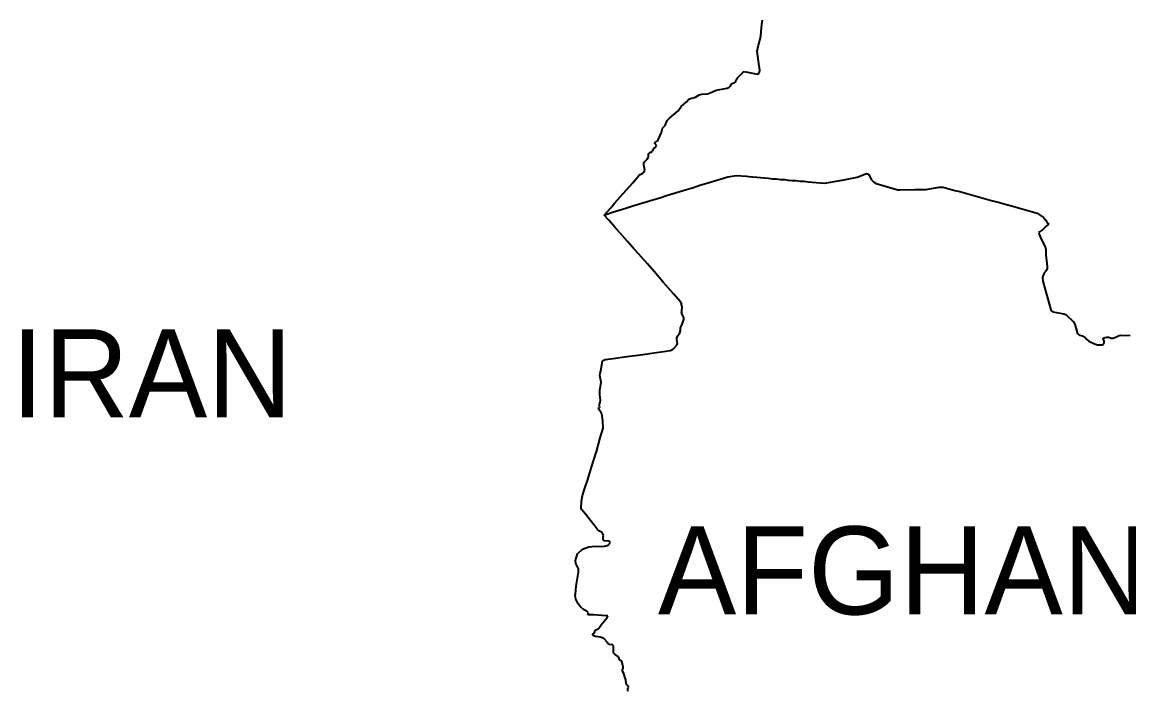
# Model space of a CAD drawing. Header units: metres. Extents: x 0 to 1325, y -1 to 773.
# Drawn here: x 860 to 910.3, y 251.6 to 282 of the extents above; entities that cross this region are included whole.
import ezdxf
from ezdxf.enums import TextEntityAlignment as Align

# ---------------------------------------------------------------- set-up
doc = ezdxf.new("R2010")
doc.units = ezdxf.units.M

msp = doc.modelspace()

# ---------------------------------------------------------------- linework, layer by layer
at = {"layer": 'SCORE'}
for points in [[(893.62, 281.868), (893.64, 282.058)], [(893.57, 281.308), (893.59, 281.538)], [(893.59, 281.538), (893.62, 281.868)], [(893.47, 280.928), (893.57, 281.308)], [(893.4, 280.648), (893.47, 280.928)], [(893.46, 280.198), (893.4, 280.648)], [(893.52, 279.788), (893.46, 280.198)], [(892.51, 279.428), (892.74, 279.668)], [(892.74, 279.668), (892.81, 279.718)], [(892.81, 279.718), (893.42, 279.598)], [(893.42, 279.598), (893.5, 279.648)], [(893.5, 279.648), (893.52, 279.788)], [(892.03, 278.958), (892.13, 279.008)], [(892.13, 279.008), (892.17, 279.058)], [(892.17, 279.058), (892.21, 279.108)], [(892.21, 279.108), (892.24, 279.158)], [(892.24, 279.158), (892.3, 279.188)], [(892.3, 279.188), (892.36, 279.208)], [(892.36, 279.208), (892.4, 279.238)], [(892.4, 279.238), (892.43, 279.278)], [(892.43, 279.278), (892.45, 279.348)], [(892.45, 279.348), (892.51, 279.428)], [(890.3, 278.468), (890.37, 278.498)], [(890.37, 278.498), (890.59, 278.558)], [(890.59, 278.558), (890.76, 278.658)], [(890.76, 278.658), (890.88, 278.688)], [(890.88, 278.688), (891.12, 278.708)], [(891.12, 278.708), (891.24, 278.738)], [(891.24, 278.738), (891.54, 278.868)], [(891.54, 278.868), (892.03, 278.958)], [(889.8, 277.938), (889.95, 278.128)], [(889.95, 278.128), (890.18, 278.338)], [(890.18, 278.338), (890.3, 278.468)], [(889.21, 277.268), (889.31, 277.488)], [(889.31, 277.488), (889.42, 277.608)], [(889.42, 277.608), (889.8, 277.938)], [(889.05, 276.948), (889.07, 277.028)], [(889.07, 277.028), (889.08, 277.088)], [(889.08, 277.088), (889.1, 277.148)], [(889.1, 277.148), (889.21, 277.268)], [(888.74, 276.488), (888.77, 276.508)], [(888.74, 276.468), (888.74, 276.488)], [(888.75, 276.448), (888.74, 276.468)], [(888.77, 276.508), (888.82, 276.538)], [(888.82, 276.538), (888.86, 276.568)], [(888.86, 276.568), (888.89, 276.608)], [(888.89, 276.608), (889.05, 276.948)], [(888.46, 275.948), (888.48, 275.998)], [(888.48, 275.998), (888.52, 276.038)], [(888.52, 276.038), (888.55, 276.048)], [(888.55, 276.048), (888.59, 276.058)], [(888.59, 276.058), (888.62, 276.078)], [(888.62, 276.078), (888.66, 276.138)], [(888.66, 276.138), (888.68, 276.198)], [(888.68, 276.198), (888.71, 276.258)], [(888.71, 276.258), (888.77, 276.288)], [(888.77, 276.418), (888.75, 276.448)], [(888.81, 276.388), (888.77, 276.418)], [(888.77, 276.288), (888.81, 276.308)], [(888.82, 276.348), (888.81, 276.388)], [(888.81, 276.308), (888.82, 276.348)], [(888.24, 275.538), (888.27, 275.618)], [(888.24, 275.458), (888.24, 275.538)], [(888.27, 275.618), (888.39, 275.738)], [(888.39, 275.738), (888.44, 275.808)], [(888.44, 275.808), (888.45, 275.848)], [(888.45, 275.848), (888.46, 275.948)], [(887.74, 274.658), (888.04, 275.008)], [(888.04, 275.008), (888.11, 275.058)], [(888.11, 275.058), (888.19, 275.088)], [(888.19, 275.088), (888.26, 275.138)], [(888.28, 275.318), (888.24, 275.458)], [(888.26, 275.138), (888.29, 275.238)], [(888.29, 275.238), (888.28, 275.318)], [(892.07, 274.928), (892.45, 274.998)], [(892.45, 274.998), (892.91, 274.958)], [(892.91, 274.958), (893.02, 274.948)], [(897.95, 274.918), (898.37, 275.088)], [(898.37, 275.088), (898.47, 275.048)], [(898.47, 275.048), (898.61, 274.798)], [(887.45, 274.338), (887.74, 274.658)], [(890.5, 274.448), (890.8, 274.548)], [(890.8, 274.548), (891.11, 274.638)], [(891.11, 274.638), (891.42, 274.728)], [(891.42, 274.728), (891.72, 274.828)], [(891.72, 274.828), (892.07, 274.928)], [(893.02, 274.948), (893.2, 274.938)], [(893.2, 274.938), (893.38, 274.918)], [(893.38, 274.918), (893.56, 274.898)], [(893.56, 274.898), (893.74, 274.888)], [(893.74, 274.888), (893.92, 274.868)], [(893.92, 274.868), (894.1, 274.848)], [(894.1, 274.848), (894.28, 274.838)], [(894.28, 274.838), (894.46, 274.818)], [(894.46, 274.818), (894.64, 274.808)], [(894.64, 274.808), (894.82, 274.788)], [(894.82, 274.788), (895, 274.768)], [(895, 274.768), (895.18, 274.758)], [(895.18, 274.758), (895.36, 274.738)], [(895.36, 274.738), (895.54, 274.728)], [(895.54, 274.728), (895.73, 274.708)], [(895.73, 274.708), (895.91, 274.688)], [(895.91, 274.688), (896.47, 274.638)], [(896.47, 274.638), (897.27, 274.788)], [(897.27, 274.788), (897.95, 274.918)], [(898.61, 274.798), (898.69, 274.698)], [(898.69, 274.698), (898.82, 274.628)], [(898.82, 274.628), (899.81, 274.348)], [(901.07, 274.358), (901.69, 274.468)], [(901.69, 274.468), (901.87, 274.468)], [(901.87, 274.468), (902.4, 274.318)], [(886.93, 273.748), (887.17, 274.018)], [(887.17, 274.018), (887.45, 274.338)], [(888.66, 273.888), (888.97, 273.978)], [(888.97, 273.978), (889.27, 274.078)], [(889.27, 274.078), (889.58, 274.168)], [(889.58, 274.168), (889.88, 274.258)], [(889.88, 274.258), (890.19, 274.358)], [(890.19, 274.358), (890.5, 274.448)], [(899.81, 274.348), (899.89, 274.348)], [(899.89, 274.348), (900.57, 274.358)], [(900.57, 274.358), (901.07, 274.358)], [(902.4, 274.318), (902.62, 274.258)], [(902.62, 274.258), (902.83, 274.198)], [(902.83, 274.198), (903.05, 274.138)], [(903.05, 274.138), (903.26, 274.088)], [(903.26, 274.088), (903.47, 274.028)], [(903.47, 274.028), (903.69, 273.968)], [(903.69, 273.968), (903.9, 273.908)], [(886.44, 273.188), (886.74, 273.528)], [(886.74, 273.528), (886.93, 273.748)], [(887.13, 273.418), (887.43, 273.508)], [(887.43, 273.508), (887.74, 273.608)], [(887.74, 273.608), (888.05, 273.698)], [(888.05, 273.698), (888.35, 273.788)], [(888.35, 273.788), (888.66, 273.888)], [(903.9, 273.908), (904.11, 273.848)], [(904.11, 273.848), (904.33, 273.788)], [(904.33, 273.788), (904.54, 273.728)], [(904.54, 273.728), (904.75, 273.668)], [(904.75, 273.668), (904.97, 273.608)], [(904.97, 273.608), (905.18, 273.548)], [(905.18, 273.548), (905.4, 273.488)], [(905.4, 273.488), (905.61, 273.428)], [(886.44, 273.188), (886.56, 273.238)], [(886.65, 272.958), (886.44, 273.188)], [(886.56, 273.238), (886.82, 273.318)], [(886.93, 272.638), (886.65, 272.958)], [(886.82, 273.318), (887.13, 273.418)], [(905.61, 273.428), (905.82, 273.368)], [(905.82, 273.368), (906.14, 273.278)], [(906.14, 273.278), (906.43, 273.078)], [(906.43, 273.078), (906.53, 272.958)], [(906.53, 272.958), (906.6, 272.838)], [(887.5, 271.998), (886.93, 272.638)], [(906.25, 272.438), (906.22, 272.388)], [(906.38, 272.528), (906.25, 272.438)], [(906.53, 272.668), (906.38, 272.528)], [(906.64, 272.758), (906.53, 272.668)], [(906.6, 272.838), (906.63, 272.818)], [(906.63, 272.818), (906.66, 272.808)], [(906.67, 272.798), (906.64, 272.758)], [(906.66, 272.808), (906.67, 272.798)], [(887.81, 271.648), (887.5, 271.998)], [(906.22, 272.388), (906.23, 272.318)], [(906.23, 272.318), (906.29, 272.168)], [(906.29, 272.168), (906.52, 271.708)], [(888.02, 271.418), (887.81, 271.648)], [(906.52, 271.708), (906.54, 271.628)], [(906.54, 271.628), (906.53, 271.388)], [(888.41, 270.968), (888.02, 271.418)], [(888.71, 270.628), (888.41, 270.968)], [(906.53, 271.388), (906.6, 270.858)], [(889.13, 270.138), (888.71, 270.628)], [(906.45, 270.528), (906.39, 270.368)], [(906.54, 270.638), (906.45, 270.528)], [(906.57, 270.688), (906.54, 270.638)], [(906.59, 270.768), (906.57, 270.688)], [(906.6, 270.858), (906.59, 270.768)], [(889.6, 269.608), (889.13, 270.138)], [(906.39, 270.368), (906.4, 270.188)], [(906.4, 270.188), (906.76, 268.888)], [(889.9, 269.258), (889.6, 269.608)], [(889.97, 269.198), (889.9, 269.258)], [(889.95, 269.168), (889.96, 269.178)], [(889.96, 269.098), (889.95, 269.168)], [(889.96, 269.178), (889.97, 269.198)], [(889.97, 269.068), (889.96, 269.098)], [(889.99, 269.058), (889.97, 269.068)], [(889.97, 268.778), (889.99, 269.058)], [(889.96, 268.738), (889.97, 268.778)], [(890.03, 268.598), (889.96, 268.738)], [(890.06, 268.518), (890.03, 268.598)], [(890.04, 268.358), (890.06, 268.438)], [(890.06, 268.438), (890.06, 268.518)], [(906.76, 268.888), (906.8, 268.838)], [(906.8, 268.838), (906.86, 268.798)], [(906.86, 268.798), (907.36, 268.708)], [(907.36, 268.708), (907.44, 268.668)], [(907.44, 268.668), (907.79, 268.338)], [(889.88, 267.838), (889.91, 267.938)], [(889.91, 267.938), (889.92, 268.058)], [(889.92, 268.058), (889.93, 268.098)], [(889.93, 268.098), (889.99, 268.228)], [(889.99, 268.228), (890.04, 268.358)], [(907.79, 268.338), (907.86, 268.238)], [(907.86, 268.238), (907.98, 267.788)], [(889.75, 267.608), (889.78, 267.688)], [(889.75, 267.528), (889.75, 267.608)], [(889.77, 267.348), (889.75, 267.528)], [(889.78, 267.688), (889.88, 267.838)], [(907.98, 267.788), (908.07, 267.728)], [(908.07, 267.728), (908.21, 267.708)], [(908.21, 267.708), (908.31, 267.638)], [(908.31, 267.638), (908.39, 267.548)], [(908.39, 267.548), (908.5, 267.458)], [(908.5, 267.458), (908.75, 267.338)], [(909.15, 267.588), (909.18, 267.608)], [(909.15, 267.548), (909.15, 267.588)], [(909.16, 267.528), (909.15, 267.548)], [(909.18, 267.498), (909.16, 267.528)], [(909.18, 267.608), (909.23, 267.618)], [(909.19, 267.468), (909.18, 267.498)], [(909.19, 267.378), (909.19, 267.468)], [(909.23, 267.618), (909.31, 267.638)], [(909.31, 267.638), (909.39, 267.638)], [(909.39, 267.638), (909.53, 267.598)], [(909.53, 267.598), (909.6, 267.598)], [(909.6, 267.598), (909.67, 267.618)], [(909.67, 267.618), (909.81, 267.688)], [(909.81, 267.688), (909.88, 267.718)], [(909.88, 267.718), (909.94, 267.728)], [(909.94, 267.728), (910.14, 267.718)], [(910.14, 267.718), (910.37, 267.738)], [(888.1, 266.838), (888.82, 266.938)], [(888.82, 266.938), (889.25, 266.998)], [(889.25, 266.998), (889.45, 267.028)], [(889.45, 267.028), (889.54, 267.058)], [(889.54, 267.058), (889.61, 267.118)], [(889.61, 267.118), (889.75, 267.278)], [(889.75, 267.278), (889.77, 267.348)], [(908.75, 267.338), (908.89, 267.298)], [(908.89, 267.298), (909.1, 267.298)], [(909.1, 267.298), (909.16, 267.318)], [(909.16, 267.318), (909.19, 267.378)], [(886.31, 266.188), (886.36, 266.568)], [(886.36, 266.568), (886.48, 266.618)], [(886.48, 266.618), (886.85, 266.668)], [(886.85, 266.668), (887.47, 266.758)], [(887.47, 266.758), (888.1, 266.838)], [(886.25, 265.898), (886.26, 265.988)], [(886.3, 265.598), (886.25, 265.898)], [(886.26, 265.988), (886.31, 266.188)], [(886.25, 265.218), (886.3, 265.598)], [(886.24, 265.018), (886.25, 265.218)], [(886.27, 264.768), (886.24, 265.018)], [(886.19, 264.398), (886.2, 264.428)], [(886.21, 264.338), (886.19, 264.398)], [(886.2, 264.428), (886.23, 264.438)], [(886.22, 264.558), (886.23, 264.598)], [(886.25, 264.468), (886.22, 264.558)], [(886.23, 264.598), (886.24, 264.638)], [(886.23, 264.438), (886.25, 264.468)], [(886.24, 264.638), (886.26, 264.678)], [(886.26, 264.678), (886.27, 264.768)], [(886.31, 264.218), (886.21, 264.338)], [(886.33, 264.148), (886.31, 264.218)], [(886.38, 263.828), (886.33, 264.148)], [(886.26, 263.058), (886.39, 263.498)], [(886.39, 263.498), (886.38, 263.828)], [(886.1, 262.488), (886.26, 263.058)], [(885.95, 262.018), (886.1, 262.488)], [(885.82, 261.578), (885.95, 262.018)], [(885.69, 261.168), (885.82, 261.578)], [(885.56, 260.778), (885.69, 261.168)], [(885.41, 260.178), (885.46, 260.438)], [(885.46, 260.438), (885.56, 260.778)], [(885.4, 259.848), (885.41, 260.178)], [(885.42, 259.788), (885.4, 259.848)], [(885.6, 259.568), (885.42, 259.788)], [(885.8, 259.318), (885.6, 259.568)], [(885.98, 259.088), (885.8, 259.318)], [(886.12, 258.908), (885.98, 259.088)], [(886.23, 258.818), (886.12, 258.908)], [(886.35, 258.748), (886.23, 258.818)], [(886.38, 258.698), (886.35, 258.748)], [(886.41, 258.618), (886.38, 258.698)], [(886.39, 258.478), (886.4, 258.548)], [(886.4, 258.418), (886.39, 258.478)], [(886.4, 258.548), (886.41, 258.618)], [(886.46, 258.378), (886.4, 258.418)], [(886.64, 258.368), (886.46, 258.378)], [(886.69, 258.348), (886.64, 258.368)], [(886.72, 258.308), (886.69, 258.348)], [(885.22, 257.788), (885.45, 257.998)], [(885.45, 257.998), (885.75, 258.108)], [(885.75, 258.108), (886.03, 258.128)], [(886.03, 258.128), (886.3, 258.118)], [(886.3, 258.118), (886.45, 258.128)], [(886.45, 258.128), (886.57, 258.158)], [(886.57, 258.158), (886.63, 258.188)], [(886.63, 258.188), (886.69, 258.238)], [(886.69, 258.238), (886.72, 258.298)], [(886.72, 258.298), (886.72, 258.308)], [(885.13, 257.488), (885.22, 257.788)], [(885.15, 257.348), (885.13, 257.488)], [(885.27, 257.108), (885.15, 257.348)], [(885.17, 256.318), (885.28, 256.948)], [(885.28, 256.948), (885.27, 257.108)], [(885.12, 255.898), (885.13, 255.958)], [(885.15, 255.718), (885.12, 255.898)], [(885.13, 255.958), (885.17, 256.318)], [(885.25, 255.518), (885.15, 255.718)], [(885.37, 255.378), (885.25, 255.518)], [(885.5, 255.258), (885.37, 255.378)], [(885.67, 255.168), (885.5, 255.258)], [(885.73, 255.108), (885.67, 255.168)], [(885.7, 255.018), (885.73, 255.108)], [(885.96, 255.008), (885.7, 255.018)], [(886.34, 254.988), (885.96, 255.008)], [(886.3, 254.558), (886.57, 254.888)], [(886.61, 254.968), (886.34, 254.988)], [(886.57, 254.888), (886.61, 254.968)], [(886.03, 254.298), (886.07, 254.328)], [(886.07, 254.328), (886.16, 254.368)], [(886.16, 254.368), (886.2, 254.408)], [(886.2, 254.408), (886.24, 254.458)], [(886.24, 254.458), (886.3, 254.558)], [(885.91, 254.148), (885.95, 254.158)], [(885.96, 254.058), (885.91, 254.148)], [(885.95, 254.158), (885.98, 254.168)], [(886.05, 254.018), (885.96, 254.058)], [(885.98, 254.168), (886, 254.198)], [(886, 254.198), (886.03, 254.298)], [(886.26, 253.998), (886.05, 254.018)], [(886.35, 253.968), (886.26, 253.998)], [(886.42, 253.928), (886.35, 253.968)], [(886.59, 253.748), (886.42, 253.928)], [(886.61, 253.708), (886.59, 253.748)], [(886.63, 253.688), (886.61, 253.708)], [(886.68, 253.658), (886.63, 253.688)], [(886.73, 253.648), (886.68, 253.658)], [(886.78, 253.658), (886.73, 253.648)], [(886.82, 253.648), (886.78, 253.658)], [(886.86, 253.598), (886.82, 253.648)], [(886.87, 253.498), (886.86, 253.598)], [(886.86, 253.388), (886.87, 253.498)], [(886.87, 253.288), (886.86, 253.388)], [(886.93, 253.218), (886.87, 253.288)], [(887.05, 253.138), (886.93, 253.218)], [(887.12, 253.018), (887.05, 253.138)], [(887.14, 252.948), (887.12, 253.018)], [(887.25, 252.908), (887.14, 252.948)], [(887.28, 252.768), (887.25, 252.908)], [(887.3, 252.628), (887.28, 252.768)], [(887.28, 252.508), (887.3, 252.588)], [(887.28, 252.468), (887.28, 252.508)], [(887.29, 252.418), (887.28, 252.468)], [(887.34, 252.338), (887.29, 252.418)], [(887.3, 252.588), (887.3, 252.628)], [(887.35, 252.298), (887.34, 252.338)], [(887.36, 252.218), (887.35, 252.298)], [(887.42, 252.058), (887.36, 252.218)], [(887.44, 251.888), (887.42, 252.058)], [(887.47, 251.828), (887.44, 251.888)], [(887.56, 251.708), (887.47, 251.828)], [(887.51, 251.638), (887.52, 251.678)], [(887.52, 251.598), (887.51, 251.638)], [(887.52, 251.678), (887.56, 251.708)], [(887.53, 251.558), (887.52, 251.598)], [(887.52, 251.538), (887.53, 251.558)]]:
    msp.add_lwpolyline(points, dxfattribs=at)

# ---------------------------------------------------------------- texts
at = {"layer": 'ENGRAVE'}
for s, p in [('IRAN', (865.853, 263.996)), ('AFGHANISTAN', (907.906, 255.03))]:
    msp.add_text(s, height=4, dxfattribs=at).set_placement(p, align=Align.CENTER)

doc.saveas('drawing.dxf')
